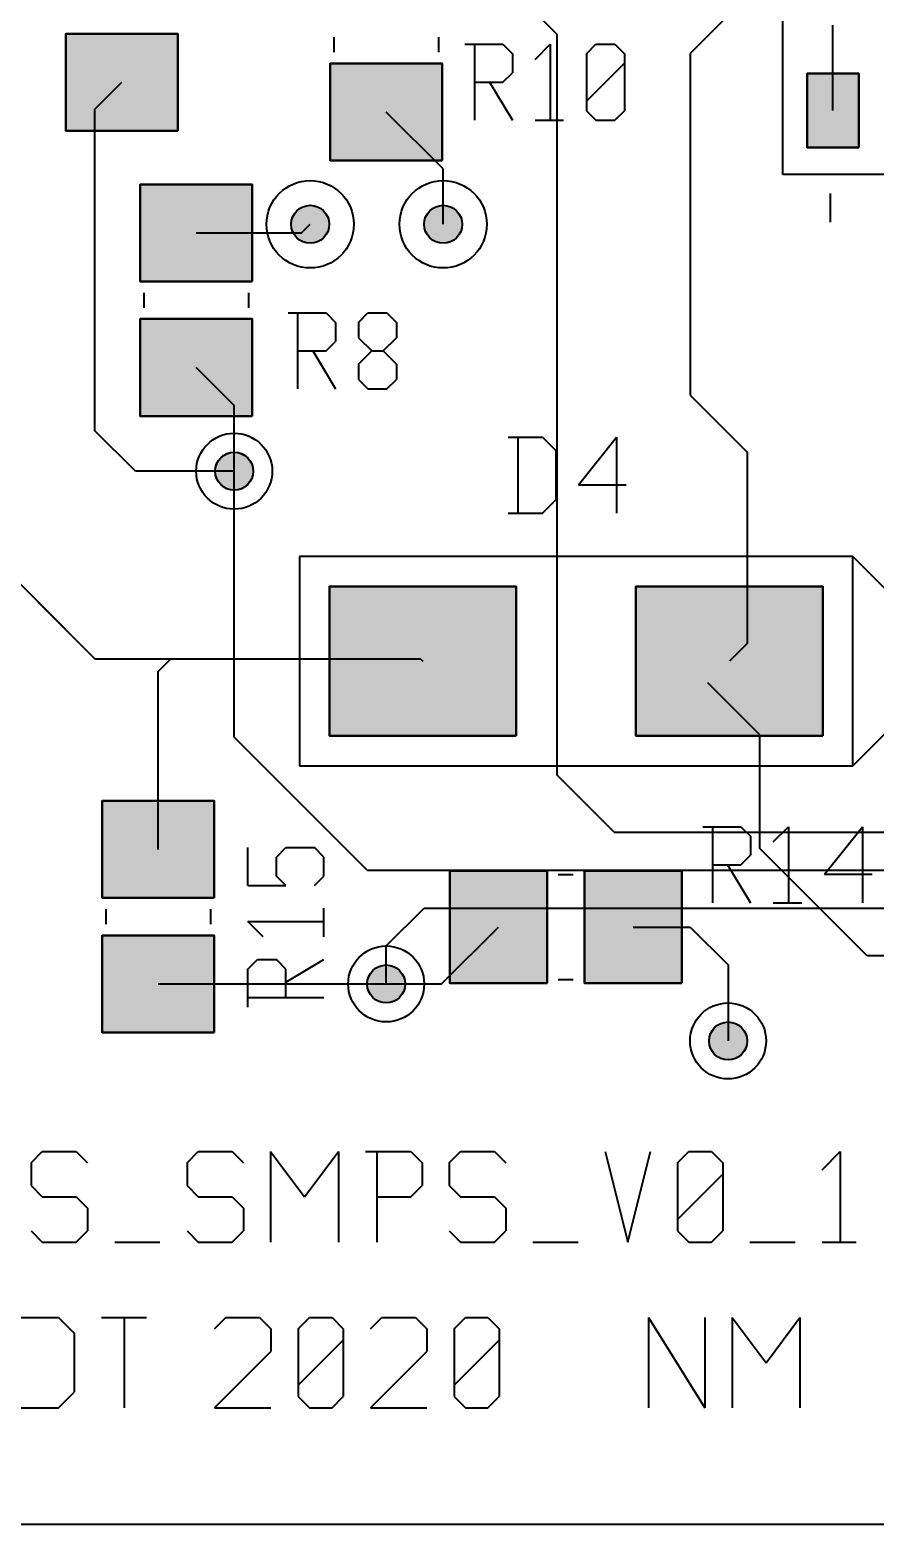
# Model space of a CAD drawing. Header units: millimetres. Extents: x 2.5 to 94, y 2.7 to 61.7.
# Drawn here: x 33.9 to 45.2, y 2.73 to 22.71 of the extents above; entities that cross this region are included whole.
import ezdxf

# ---------------------------------------------------------------- set-up
doc = ezdxf.new("R2010")
doc.units = ezdxf.units.MM
for name, color, linetype in [('bottom_copper', 7, 'Continuous'), ('bottom_silk', 7, 'Continuous'), ('drill_plated', 7, 'Continuous'), ('outline', 7, 'Continuous'), ('top_copper', 7, 'Continuous'), ('top_silk', 7, 'Continuous')]:
    doc.layers.add(name, color=color, linetype=linetype)

msp = doc.modelspace()

# ---------------------------------------------------------------- hatches: boundary and pattern name
at = {"layer": 'bottom_copper', "lineweight": 40}
for points in [[(37.897, 20.062), (37.883, 20.015), (37.859, 19.971), (37.828, 19.932), (37.789, 19.901), (37.745, 19.877), (37.698, 19.863), (37.648, 19.858), (37.598, 19.863), (37.551, 19.877), (37.507, 19.901), (37.468, 19.932), (37.437, 19.971), (37.413, 20.015), (37.399, 20.062), (37.394, 20.112), (37.399, 20.162), (37.413, 20.209), (37.437, 20.253), (37.468, 20.292), (37.507, 20.323), (37.551, 20.347), (37.598, 20.361), (37.648, 20.366), (37.698, 20.361), (37.745, 20.347), (37.789, 20.323), (37.828, 20.292), (37.859, 20.253), (37.883, 20.209), (37.897, 20.162), (37.902, 20.112), (37.897, 20.062)], [(39.675, 20.062), (39.661, 20.015), (39.637, 19.971), (39.606, 19.932), (39.567, 19.901), (39.523, 19.877), (39.476, 19.863), (39.426, 19.858), (39.376, 19.863), (39.329, 19.877), (39.285, 19.901), (39.246, 19.932), (39.215, 19.971), (39.191, 20.015), (39.177, 20.062), (39.172, 20.112), (39.177, 20.162), (39.191, 20.209), (39.215, 20.253), (39.246, 20.292), (39.285, 20.323), (39.329, 20.347), (39.376, 20.361), (39.426, 20.366), (39.476, 20.361), (39.523, 20.347), (39.567, 20.323), (39.606, 20.292), (39.637, 20.253), (39.661, 20.209), (39.675, 20.162), (39.68, 20.112), (39.675, 20.062)], [(36.881, 16.76), (36.867, 16.713), (36.843, 16.669), (36.812, 16.63), (36.773, 16.599), (36.729, 16.575), (36.682, 16.561), (36.632, 16.556), (36.582, 16.561), (36.535, 16.575), (36.491, 16.599), (36.452, 16.63), (36.421, 16.669), (36.397, 16.713), (36.383, 16.76), (36.378, 16.81), (36.383, 16.86), (36.397, 16.907), (36.421, 16.951), (36.452, 16.99), (36.491, 17.021), (36.535, 17.045), (36.582, 17.059), (36.632, 17.064), (36.682, 17.059), (36.729, 17.045), (36.773, 17.021), (36.812, 16.99), (36.843, 16.951), (36.867, 16.907), (36.881, 16.86), (36.886, 16.81), (36.881, 16.76)], [(38.913, 9.902), (38.899, 9.855), (38.875, 9.811), (38.844, 9.772), (38.805, 9.741), (38.761, 9.717), (38.714, 9.703), (38.664, 9.698), (38.614, 9.703), (38.567, 9.717), (38.523, 9.741), (38.484, 9.772), (38.453, 9.811), (38.429, 9.855), (38.415, 9.902), (38.41, 9.952), (38.415, 10.002), (38.429, 10.049), (38.453, 10.093), (38.484, 10.132), (38.523, 10.163), (38.567, 10.187), (38.614, 10.201), (38.664, 10.206), (38.714, 10.201), (38.761, 10.187), (38.805, 10.163), (38.844, 10.132), (38.875, 10.093), (38.899, 10.049), (38.913, 10.002), (38.918, 9.952), (38.913, 9.902)], [(43.485, 9.14), (43.471, 9.093), (43.447, 9.049), (43.416, 9.01), (43.377, 8.979), (43.333, 8.955), (43.286, 8.941), (43.236, 8.936), (43.186, 8.941), (43.139, 8.955), (43.095, 8.979), (43.056, 9.01), (43.025, 9.049), (43.001, 9.093), (42.987, 9.14), (42.982, 9.19), (42.987, 9.24), (43.001, 9.287), (43.025, 9.331), (43.056, 9.37), (43.095, 9.401), (43.139, 9.425), (43.186, 9.439), (43.236, 9.444), (43.286, 9.439), (43.333, 9.425), (43.377, 9.401), (43.416, 9.37), (43.447, 9.331), (43.471, 9.287), (43.485, 9.24), (43.49, 9.19), (43.485, 9.14)]]:
    msp.add_hatch(color=7, dxfattribs=at).paths.add_polyline_path(points, flags=0)
at = {"layer": 'drill_plated', "lineweight": 40}
for points in [[(37.897, 20.062), (37.883, 20.015), (37.859, 19.971), (37.828, 19.932), (37.789, 19.901), (37.745, 19.877), (37.698, 19.863), (37.648, 19.858), (37.598, 19.863), (37.551, 19.877), (37.507, 19.901), (37.468, 19.932), (37.437, 19.971), (37.413, 20.015), (37.399, 20.062), (37.394, 20.112), (37.399, 20.162), (37.413, 20.209), (37.437, 20.253), (37.468, 20.292), (37.507, 20.323), (37.551, 20.347), (37.598, 20.361), (37.648, 20.366), (37.698, 20.361), (37.745, 20.347), (37.789, 20.323), (37.828, 20.292), (37.859, 20.253), (37.883, 20.209), (37.897, 20.162), (37.902, 20.112), (37.897, 20.062)], [(39.675, 20.062), (39.661, 20.015), (39.637, 19.971), (39.606, 19.932), (39.567, 19.901), (39.523, 19.877), (39.476, 19.863), (39.426, 19.858), (39.376, 19.863), (39.329, 19.877), (39.285, 19.901), (39.246, 19.932), (39.215, 19.971), (39.191, 20.015), (39.177, 20.062), (39.172, 20.112), (39.177, 20.162), (39.191, 20.209), (39.215, 20.253), (39.246, 20.292), (39.285, 20.323), (39.329, 20.347), (39.376, 20.361), (39.426, 20.366), (39.476, 20.361), (39.523, 20.347), (39.567, 20.323), (39.606, 20.292), (39.637, 20.253), (39.661, 20.209), (39.675, 20.162), (39.68, 20.112), (39.675, 20.062)], [(36.881, 16.76), (36.867, 16.713), (36.843, 16.669), (36.812, 16.63), (36.773, 16.599), (36.729, 16.575), (36.682, 16.561), (36.632, 16.556), (36.582, 16.561), (36.535, 16.575), (36.491, 16.599), (36.452, 16.63), (36.421, 16.669), (36.397, 16.713), (36.383, 16.76), (36.378, 16.81), (36.383, 16.86), (36.397, 16.907), (36.421, 16.951), (36.452, 16.99), (36.491, 17.021), (36.535, 17.045), (36.582, 17.059), (36.632, 17.064), (36.682, 17.059), (36.729, 17.045), (36.773, 17.021), (36.812, 16.99), (36.843, 16.951), (36.867, 16.907), (36.881, 16.86), (36.886, 16.81), (36.881, 16.76)], [(38.913, 9.902), (38.899, 9.855), (38.875, 9.811), (38.844, 9.772), (38.805, 9.741), (38.761, 9.717), (38.714, 9.703), (38.664, 9.698), (38.614, 9.703), (38.567, 9.717), (38.523, 9.741), (38.484, 9.772), (38.453, 9.811), (38.429, 9.855), (38.415, 9.902), (38.41, 9.952), (38.415, 10.002), (38.429, 10.049), (38.453, 10.093), (38.484, 10.132), (38.523, 10.163), (38.567, 10.187), (38.614, 10.201), (38.664, 10.206), (38.714, 10.201), (38.761, 10.187), (38.805, 10.163), (38.844, 10.132), (38.875, 10.093), (38.899, 10.049), (38.913, 10.002), (38.918, 9.952), (38.913, 9.902)], [(43.485, 9.14), (43.471, 9.093), (43.447, 9.049), (43.416, 9.01), (43.377, 8.979), (43.333, 8.955), (43.286, 8.941), (43.236, 8.936), (43.186, 8.941), (43.139, 8.955), (43.095, 8.979), (43.056, 9.01), (43.025, 9.049), (43.001, 9.093), (42.987, 9.14), (42.982, 9.19), (42.987, 9.24), (43.001, 9.287), (43.025, 9.331), (43.056, 9.37), (43.095, 9.401), (43.139, 9.425), (43.186, 9.439), (43.236, 9.444), (43.286, 9.439), (43.333, 9.425), (43.377, 9.401), (43.416, 9.37), (43.447, 9.331), (43.471, 9.287), (43.485, 9.24), (43.49, 9.19), (43.485, 9.14)]]:
    msp.add_hatch(color=7, dxfattribs=at).paths.add_polyline_path(points, flags=0)
at = {"layer": 'top_copper', "lineweight": 40}
for points in [[(35.88, 21.361), (34.381, 21.361), (34.381, 22.661), (35.88, 22.661), (35.88, 21.361)], [(39.414, 20.964), (37.914, 20.964), (37.914, 22.264), (39.414, 22.264), (39.414, 20.964)], [(44.983, 21.141), (44.293, 21.141), (44.293, 22.131), (44.983, 22.131), (44.983, 21.141)], [(36.874, 19.346), (35.374, 19.346), (35.374, 20.646), (36.874, 20.646), (36.874, 19.346)], [(37.897, 20.062), (37.883, 20.015), (37.859, 19.971), (37.828, 19.932), (37.789, 19.901), (37.745, 19.877), (37.698, 19.863), (37.648, 19.858), (37.598, 19.863), (37.551, 19.877), (37.507, 19.901), (37.468, 19.932), (37.437, 19.971), (37.413, 20.015), (37.399, 20.062), (37.394, 20.112), (37.399, 20.162), (37.413, 20.209), (37.437, 20.253), (37.468, 20.292), (37.507, 20.323), (37.551, 20.347), (37.598, 20.361), (37.648, 20.366), (37.698, 20.361), (37.745, 20.347), (37.789, 20.323), (37.828, 20.292), (37.859, 20.253), (37.883, 20.209), (37.897, 20.162), (37.902, 20.112), (37.897, 20.062)], [(39.675, 20.062), (39.661, 20.015), (39.637, 19.971), (39.606, 19.932), (39.567, 19.901), (39.523, 19.877), (39.476, 19.863), (39.426, 19.858), (39.376, 19.863), (39.329, 19.877), (39.285, 19.901), (39.246, 19.932), (39.215, 19.971), (39.191, 20.015), (39.177, 20.062), (39.172, 20.112), (39.177, 20.162), (39.191, 20.209), (39.215, 20.253), (39.246, 20.292), (39.285, 20.323), (39.329, 20.347), (39.376, 20.361), (39.426, 20.366), (39.476, 20.361), (39.523, 20.347), (39.567, 20.323), (39.606, 20.292), (39.637, 20.253), (39.661, 20.209), (39.675, 20.162), (39.68, 20.112), (39.675, 20.062)], [(36.874, 17.546), (35.374, 17.546), (35.374, 18.846), (36.874, 18.846), (36.874, 17.546)], [(36.881, 16.76), (36.867, 16.713), (36.843, 16.669), (36.812, 16.63), (36.773, 16.599), (36.729, 16.575), (36.682, 16.561), (36.632, 16.556), (36.582, 16.561), (36.535, 16.575), (36.491, 16.599), (36.452, 16.63), (36.421, 16.669), (36.397, 16.713), (36.383, 16.76), (36.378, 16.81), (36.383, 16.86), (36.397, 16.907), (36.421, 16.951), (36.452, 16.99), (36.491, 17.021), (36.535, 17.045), (36.582, 17.059), (36.632, 17.064), (36.682, 17.059), (36.729, 17.045), (36.773, 17.021), (36.812, 16.99), (36.843, 16.951), (36.867, 16.907), (36.881, 16.86), (36.886, 16.81), (36.881, 16.76)], [(40.404, 13.27), (37.904, 13.27), (37.904, 15.27), (40.404, 15.27), (40.404, 13.27)], [(44.504, 13.27), (42.004, 13.27), (42.004, 15.27), (44.504, 15.27), (44.504, 13.27)], [(36.366, 11.102), (34.866, 11.102), (34.866, 12.402), (36.366, 12.402), (36.366, 11.102)], [(40.816, 9.964), (39.516, 9.964), (39.516, 11.464), (40.816, 11.464), (40.816, 9.964)], [(42.616, 9.964), (41.316, 9.964), (41.316, 11.464), (42.616, 11.464), (42.616, 9.964)], [(36.366, 9.302), (34.866, 9.302), (34.866, 10.602), (36.366, 10.602), (36.366, 9.302)], [(38.913, 9.902), (38.899, 9.855), (38.875, 9.811), (38.844, 9.772), (38.805, 9.741), (38.761, 9.717), (38.714, 9.703), (38.664, 9.698), (38.614, 9.703), (38.567, 9.717), (38.523, 9.741), (38.484, 9.772), (38.453, 9.811), (38.429, 9.855), (38.415, 9.902), (38.41, 9.952), (38.415, 10.002), (38.429, 10.049), (38.453, 10.093), (38.484, 10.132), (38.523, 10.163), (38.567, 10.187), (38.614, 10.201), (38.664, 10.206), (38.714, 10.201), (38.761, 10.187), (38.805, 10.163), (38.844, 10.132), (38.875, 10.093), (38.899, 10.049), (38.913, 10.002), (38.918, 9.952), (38.913, 9.902)], [(43.485, 9.14), (43.471, 9.093), (43.447, 9.049), (43.416, 9.01), (43.377, 8.979), (43.333, 8.955), (43.286, 8.941), (43.236, 8.936), (43.186, 8.941), (43.139, 8.955), (43.095, 8.979), (43.056, 9.01), (43.025, 9.049), (43.001, 9.093), (42.987, 9.14), (42.982, 9.19), (42.987, 9.24), (43.001, 9.287), (43.025, 9.331), (43.056, 9.37), (43.095, 9.401), (43.139, 9.425), (43.186, 9.439), (43.236, 9.444), (43.286, 9.439), (43.333, 9.425), (43.377, 9.401), (43.416, 9.37), (43.447, 9.331), (43.471, 9.287), (43.485, 9.24), (43.49, 9.19), (43.485, 9.14)]]:
    msp.add_hatch(color=7, dxfattribs=at).paths.add_polyline_path(points, flags=0)

# ---------------------------------------------------------------- linework, layer by layer
at = {"layer": 'bottom_copper', "color": 7, "lineweight": 40}
for p, q in [((40.95, 22.652), (40.188, 23.414)), ((40.95, 12.746), (40.95, 22.652)), ((36.632, 13.254), (36.632, 16.81)), ((38.41, 11.476), (36.632, 13.254)), ((41.712, 11.984), (40.95, 12.746)), ((41.712, 11.984), (86.162, 11.984)), ((38.41, 11.476), (87.94, 11.476)), ((38.664, 10.46), (39.172, 10.968)), ((39.172, 10.968), (84.638, 10.968)), ((38.664, 9.952), (38.664, 10.46))]:
    msp.add_line(p, q, dxfattribs=at)
for points in [[(37.897, 20.062), (37.883, 20.015), (37.859, 19.971), (37.828, 19.932), (37.789, 19.901), (37.745, 19.877), (37.698, 19.863), (37.648, 19.858), (37.598, 19.863), (37.551, 19.877), (37.507, 19.901), (37.468, 19.932), (37.437, 19.971), (37.413, 20.015), (37.399, 20.062), (37.394, 20.112), (37.399, 20.162), (37.413, 20.209), (37.437, 20.253), (37.468, 20.292), (37.507, 20.323), (37.551, 20.347), (37.598, 20.361), (37.648, 20.366), (37.698, 20.361), (37.745, 20.347), (37.789, 20.323), (37.828, 20.292), (37.859, 20.253), (37.883, 20.209), (37.897, 20.162), (37.902, 20.112), (37.897, 20.062)], [(39.675, 20.062), (39.661, 20.015), (39.637, 19.971), (39.606, 19.932), (39.567, 19.901), (39.523, 19.877), (39.476, 19.863), (39.426, 19.858), (39.376, 19.863), (39.329, 19.877), (39.285, 19.901), (39.246, 19.932), (39.215, 19.971), (39.191, 20.015), (39.177, 20.062), (39.172, 20.112), (39.177, 20.162), (39.191, 20.209), (39.215, 20.253), (39.246, 20.292), (39.285, 20.323), (39.329, 20.347), (39.376, 20.361), (39.426, 20.366), (39.476, 20.361), (39.523, 20.347), (39.567, 20.323), (39.606, 20.292), (39.637, 20.253), (39.661, 20.209), (39.675, 20.162), (39.68, 20.112), (39.675, 20.062)], [(36.881, 16.76), (36.867, 16.713), (36.843, 16.669), (36.812, 16.63), (36.773, 16.599), (36.729, 16.575), (36.682, 16.561), (36.632, 16.556), (36.582, 16.561), (36.535, 16.575), (36.491, 16.599), (36.452, 16.63), (36.421, 16.669), (36.397, 16.713), (36.383, 16.76), (36.378, 16.81), (36.383, 16.86), (36.397, 16.907), (36.421, 16.951), (36.452, 16.99), (36.491, 17.021), (36.535, 17.045), (36.582, 17.059), (36.632, 17.064), (36.682, 17.059), (36.729, 17.045), (36.773, 17.021), (36.812, 16.99), (36.843, 16.951), (36.867, 16.907), (36.881, 16.86), (36.886, 16.81), (36.881, 16.76)], [(38.913, 9.902), (38.899, 9.855), (38.875, 9.811), (38.844, 9.772), (38.805, 9.741), (38.761, 9.717), (38.714, 9.703), (38.664, 9.698), (38.614, 9.703), (38.567, 9.717), (38.523, 9.741), (38.484, 9.772), (38.453, 9.811), (38.429, 9.855), (38.415, 9.902), (38.41, 9.952), (38.415, 10.002), (38.429, 10.049), (38.453, 10.093), (38.484, 10.132), (38.523, 10.163), (38.567, 10.187), (38.614, 10.201), (38.664, 10.206), (38.714, 10.201), (38.761, 10.187), (38.805, 10.163), (38.844, 10.132), (38.875, 10.093), (38.899, 10.049), (38.913, 10.002), (38.918, 9.952), (38.913, 9.902)], [(43.485, 9.14), (43.471, 9.093), (43.447, 9.049), (43.416, 9.01), (43.377, 8.979), (43.333, 8.955), (43.286, 8.941), (43.236, 8.936), (43.186, 8.941), (43.139, 8.955), (43.095, 8.979), (43.056, 9.01), (43.025, 9.049), (43.001, 9.093), (42.987, 9.14), (42.982, 9.19), (42.987, 9.24), (43.001, 9.287), (43.025, 9.331), (43.056, 9.37), (43.095, 9.401), (43.139, 9.425), (43.186, 9.439), (43.236, 9.444), (43.286, 9.439), (43.333, 9.425), (43.377, 9.401), (43.416, 9.37), (43.447, 9.331), (43.471, 9.287), (43.485, 9.24), (43.49, 9.19), (43.485, 9.14)]]:
    msp.add_lwpolyline(points, close=True, dxfattribs=at)
for centre, major_axis in [((37.648, 20.112), (0.584, 0)), ((39.426, 20.112), (0.584, 0)), ((37.648, 20.112), (0.254, 0)), ((39.426, 20.112), (0.254, 0)), ((36.632, 16.81), (0.508, 0)), ((36.632, 16.81), (0.254, 0)), ((38.664, 9.952), (0.508, 0)), ((38.664, 9.952), (0.254, 0)), ((43.236, 9.19), (0.508, 0)), ((43.236, 9.19), (0.254, 0))]:
    msp.add_ellipse(centre, major_axis=major_axis, ratio=1, dxfattribs=at)
at = {"layer": 'bottom_silk', "color": 7, "lineweight": 40}
msp.add_line((2.458, 2.728), (93.958, 2.728), dxfattribs=at)
at = {"layer": 'drill_plated', "color": 7, "lineweight": 40}
for points in [[(37.897, 20.062), (37.883, 20.015), (37.859, 19.971), (37.828, 19.932), (37.789, 19.901), (37.745, 19.877), (37.698, 19.863), (37.648, 19.858), (37.598, 19.863), (37.551, 19.877), (37.507, 19.901), (37.468, 19.932), (37.437, 19.971), (37.413, 20.015), (37.399, 20.062), (37.394, 20.112), (37.399, 20.162), (37.413, 20.209), (37.437, 20.253), (37.468, 20.292), (37.507, 20.323), (37.551, 20.347), (37.598, 20.361), (37.648, 20.366), (37.698, 20.361), (37.745, 20.347), (37.789, 20.323), (37.828, 20.292), (37.859, 20.253), (37.883, 20.209), (37.897, 20.162), (37.902, 20.112), (37.897, 20.062)], [(39.675, 20.062), (39.661, 20.015), (39.637, 19.971), (39.606, 19.932), (39.567, 19.901), (39.523, 19.877), (39.476, 19.863), (39.426, 19.858), (39.376, 19.863), (39.329, 19.877), (39.285, 19.901), (39.246, 19.932), (39.215, 19.971), (39.191, 20.015), (39.177, 20.062), (39.172, 20.112), (39.177, 20.162), (39.191, 20.209), (39.215, 20.253), (39.246, 20.292), (39.285, 20.323), (39.329, 20.347), (39.376, 20.361), (39.426, 20.366), (39.476, 20.361), (39.523, 20.347), (39.567, 20.323), (39.606, 20.292), (39.637, 20.253), (39.661, 20.209), (39.675, 20.162), (39.68, 20.112), (39.675, 20.062)], [(36.881, 16.76), (36.867, 16.713), (36.843, 16.669), (36.812, 16.63), (36.773, 16.599), (36.729, 16.575), (36.682, 16.561), (36.632, 16.556), (36.582, 16.561), (36.535, 16.575), (36.491, 16.599), (36.452, 16.63), (36.421, 16.669), (36.397, 16.713), (36.383, 16.76), (36.378, 16.81), (36.383, 16.86), (36.397, 16.907), (36.421, 16.951), (36.452, 16.99), (36.491, 17.021), (36.535, 17.045), (36.582, 17.059), (36.632, 17.064), (36.682, 17.059), (36.729, 17.045), (36.773, 17.021), (36.812, 16.99), (36.843, 16.951), (36.867, 16.907), (36.881, 16.86), (36.886, 16.81), (36.881, 16.76)], [(38.913, 9.902), (38.899, 9.855), (38.875, 9.811), (38.844, 9.772), (38.805, 9.741), (38.761, 9.717), (38.714, 9.703), (38.664, 9.698), (38.614, 9.703), (38.567, 9.717), (38.523, 9.741), (38.484, 9.772), (38.453, 9.811), (38.429, 9.855), (38.415, 9.902), (38.41, 9.952), (38.415, 10.002), (38.429, 10.049), (38.453, 10.093), (38.484, 10.132), (38.523, 10.163), (38.567, 10.187), (38.614, 10.201), (38.664, 10.206), (38.714, 10.201), (38.761, 10.187), (38.805, 10.163), (38.844, 10.132), (38.875, 10.093), (38.899, 10.049), (38.913, 10.002), (38.918, 9.952), (38.913, 9.902)], [(43.485, 9.14), (43.471, 9.093), (43.447, 9.049), (43.416, 9.01), (43.377, 8.979), (43.333, 8.955), (43.286, 8.941), (43.236, 8.936), (43.186, 8.941), (43.139, 8.955), (43.095, 8.979), (43.056, 9.01), (43.025, 9.049), (43.001, 9.093), (42.987, 9.14), (42.982, 9.19), (42.987, 9.24), (43.001, 9.287), (43.025, 9.331), (43.056, 9.37), (43.095, 9.401), (43.139, 9.425), (43.186, 9.439), (43.236, 9.444), (43.286, 9.439), (43.333, 9.425), (43.377, 9.401), (43.416, 9.37), (43.447, 9.331), (43.471, 9.287), (43.485, 9.24), (43.49, 9.19), (43.485, 9.14)]]:
    msp.add_lwpolyline(points, close=True, dxfattribs=at)
for centre in [(37.648, 20.112), (39.426, 20.112), (36.632, 16.81), (38.664, 9.952), (43.236, 9.19)]:
    msp.add_ellipse(centre, major_axis=(0.254, 0), ratio=1, dxfattribs=at)
at = {"layer": 'outline', "color": 7, "lineweight": 40}
msp.add_line((2.458, 2.728), (93.958, 2.728), dxfattribs=at)
at = {"layer": 'top_copper', "color": 7, "lineweight": 40}
for p, q in [((43.236, 22.906), (42.728, 22.398)), ((34.381, 22.661), (34.381, 21.361)), ((35.88, 22.661), (34.381, 22.661)), ((35.88, 21.361), (35.88, 22.661)), ((44.638, 21.636), (44.638, 22.774)), ((42.728, 22.398), (42.728, 17.826)), ((37.914, 22.264), (37.914, 20.964)), ((39.414, 22.264), (37.914, 22.264)), ((39.414, 20.964), (39.414, 22.264)), ((34.77, 21.65), (35.131, 22.011)), ((44.983, 22.131), (44.293, 22.131)), ((44.293, 22.131), (44.293, 21.141)), ((44.983, 21.141), (44.983, 22.131)), ((34.77, 17.35), (34.77, 21.65)), ((39.426, 20.852), (38.664, 21.614)), ((34.381, 21.361), (35.88, 21.361)), ((44.293, 21.141), (44.983, 21.141)), ((37.914, 20.964), (39.414, 20.964)), ((39.426, 20.112), (39.426, 20.852)), ((35.374, 20.646), (35.374, 19.346)), ((36.874, 20.646), (35.374, 20.646)), ((36.874, 19.346), (36.874, 20.646)), ((36.124, 19.996), (37.532, 19.996)), ((37.532, 19.996), (37.648, 20.112)), ((35.374, 19.346), (36.874, 19.346)), ((35.374, 18.846), (35.374, 17.546)), ((36.874, 18.846), (35.374, 18.846)), ((36.874, 17.546), (36.874, 18.846)), ((36.632, 17.688), (36.124, 18.196)), ((42.728, 17.826), (43.49, 17.064)), ((36.632, 16.81), (36.632, 17.688)), ((31.596, 17.476), (34.376, 14.696)), ((35.374, 17.546), (36.874, 17.546)), ((35.31, 16.81), (34.77, 17.35)), ((43.49, 17.064), (43.49, 14.506)), ((36.632, 16.81), (35.31, 16.81)), ((37.904, 15.27), (37.904, 13.27)), ((40.404, 15.27), (37.904, 15.27)), ((40.404, 13.27), (40.404, 15.27)), ((42.004, 15.27), (42.004, 13.27)), ((44.504, 15.27), (42.004, 15.27)), ((44.504, 13.27), (44.504, 15.27)), ((34.008, 15.064), (34.77, 14.302)), ((43.49, 14.506), (43.254, 14.27)), ((34.77, 14.302), (39.122, 14.302)), ((35.616, 14.132), (35.786, 14.302)), ((39.122, 14.302), (39.154, 14.27)), ((35.616, 11.752), (35.616, 14.132)), ((43.66, 13.286), (42.965, 13.981)), ((37.904, 13.27), (40.404, 13.27)), ((42.004, 13.27), (44.504, 13.27)), ((43.66, 11.762), (43.66, 13.286)), ((34.866, 12.402), (34.866, 11.102)), ((36.366, 12.402), (34.866, 12.402)), ((36.366, 11.102), (36.366, 12.402)), ((45.095, 10.327), (43.66, 11.762)), ((40.816, 11.464), (39.516, 11.464)), ((39.516, 11.464), (39.516, 9.964)), ((40.816, 9.964), (40.816, 11.464)), ((42.616, 11.464), (41.316, 11.464)), ((41.316, 11.464), (41.316, 9.964)), ((42.616, 9.964), (42.616, 11.464)), ((34.866, 11.102), (36.366, 11.102)), ((34.866, 10.602), (34.866, 9.302)), ((36.366, 10.602), (34.866, 10.602)), ((36.366, 9.302), (36.366, 10.602)), ((39.404, 9.952), (40.166, 10.714)), ((41.966, 10.714), (42.728, 10.714)), ((42.728, 10.714), (43.236, 10.206)), ((43.236, 10.206), (43.236, 9.19)), ((46.793, 10.327), (45.095, 10.327)), ((35.616, 9.952), (39.404, 9.952)), ((39.516, 9.964), (40.816, 9.964)), ((41.316, 9.964), (42.616, 9.964)), ((34.866, 9.302), (36.366, 9.302)), ((33.915, 7.559), (34.066, 7.71)), ((34.066, 7.71), (34.52, 7.71)), ((34.52, 7.71), (34.671, 7.559)), ((36.001, 7.559), (36.152, 7.71)), ((36.152, 7.71), (36.605, 7.71)), ((36.605, 7.71), (36.757, 7.559)), ((37.119, 7.71), (37.119, 6.501)), ((37.119, 7.71), (37.573, 7.105)), ((37.573, 7.105), (38.026, 7.71)), ((38.026, 7.71), (38.026, 6.501)), ((38.389, 7.71), (38.993, 7.71)), ((38.54, 7.71), (38.54, 6.501)), ((38.993, 7.71), (39.145, 7.559)), ((39.507, 7.559), (39.658, 7.71)), ((39.658, 7.71), (40.112, 7.71)), ((40.112, 7.71), (40.263, 7.559)), ((41.593, 7.71), (41.895, 6.501)), ((41.895, 6.501), (42.197, 7.71)), ((42.56, 7.559), (42.711, 7.71)), ((42.711, 7.71), (43.013, 7.71)), ((43.013, 7.71), (43.164, 7.559)), ((44.495, 7.468), (44.736, 7.71)), ((44.736, 7.71), (44.736, 6.501)), ((33.915, 7.559), (33.915, 7.256)), ((36.001, 7.559), (36.001, 7.256)), ((39.145, 7.559), (39.145, 7.256)), ((39.507, 7.559), (39.507, 7.256)), ((42.56, 7.559), (42.56, 6.652)), ((42.56, 6.803), (43.164, 7.407)), ((43.164, 7.559), (43.164, 6.652)), ((33.915, 7.256), (34.066, 7.105)), ((36.001, 7.256), (36.152, 7.105)), ((38.993, 7.105), (39.145, 7.256)), ((39.507, 7.256), (39.658, 7.105)), ((34.066, 7.105), (34.52, 7.105)), ((34.52, 7.105), (34.671, 6.954)), ((36.152, 7.105), (36.605, 7.105)), ((36.605, 7.105), (36.757, 6.954)), ((38.54, 7.105), (38.993, 7.105)), ((39.658, 7.105), (40.112, 7.105)), ((40.112, 7.105), (40.263, 6.954)), ((34.671, 6.954), (34.671, 6.652)), ((36.757, 6.954), (36.757, 6.652)), ((40.263, 6.954), (40.263, 6.652)), ((33.915, 6.652), (34.066, 6.501)), ((34.52, 6.501), (34.671, 6.652)), ((36.001, 6.652), (36.152, 6.501)), ((36.605, 6.501), (36.757, 6.652)), ((39.507, 6.652), (39.658, 6.501)), ((40.112, 6.501), (40.263, 6.652)), ((42.56, 6.652), (42.711, 6.501)), ((43.013, 6.501), (43.164, 6.652)), ((34.066, 6.501), (34.52, 6.501)), ((35.034, 6.501), (35.638, 6.501)), ((36.152, 6.501), (36.605, 6.501)), ((39.658, 6.501), (40.112, 6.501)), ((40.626, 6.501), (41.23, 6.501)), ((42.711, 6.501), (43.013, 6.501)), ((43.527, 6.501), (44.132, 6.501)), ((44.495, 6.501), (44.948, 6.501)), ((33.738, 5.492), (34.282, 5.492)), ((34.282, 5.492), (34.494, 5.28)), ((34.857, 5.492), (35.461, 5.492)), ((35.159, 5.492), (35.159, 4.283)), ((36.368, 5.341), (36.519, 5.492)), ((36.519, 5.492), (36.972, 5.492)), ((36.972, 5.492), (37.123, 5.341)), ((37.486, 5.341), (37.637, 5.492)), ((37.637, 5.492), (37.94, 5.492)), ((37.94, 5.492), (38.091, 5.341)), ((38.453, 5.341), (38.605, 5.492)), ((38.605, 5.492), (39.058, 5.492)), ((39.058, 5.492), (39.209, 5.341)), ((39.572, 5.341), (39.723, 5.492)), ((39.723, 5.492), (40.025, 5.492)), ((40.025, 5.492), (40.176, 5.341)), ((42.171, 5.492), (42.171, 4.283)), ((42.171, 5.492), (42.927, 4.283)), ((42.927, 5.492), (42.927, 4.283)), ((43.29, 5.492), (43.29, 4.283)), ((43.29, 5.492), (43.743, 4.887)), ((43.743, 4.887), (44.196, 5.492)), ((44.196, 5.492), (44.196, 4.283)), ((34.494, 5.28), (34.494, 4.494)), ((37.123, 5.341), (37.123, 5.038)), ((37.486, 5.341), (37.486, 4.434)), ((38.091, 5.341), (38.091, 4.434)), ((39.209, 5.341), (39.209, 5.038)), ((39.572, 5.341), (39.572, 4.434)), ((40.176, 5.341), (40.176, 4.434)), ((36.368, 4.283), (37.123, 5.038)), ((37.486, 4.585), (38.091, 5.189)), ((38.453, 4.283), (39.209, 5.038)), ((39.572, 4.585), (40.176, 5.189)), ((34.282, 4.283), (34.494, 4.494)), ((37.486, 4.434), (37.637, 4.283)), ((37.94, 4.283), (38.091, 4.434)), ((39.572, 4.434), (39.723, 4.283)), ((40.025, 4.283), (40.176, 4.434)), ((33.738, 4.283), (34.282, 4.283)), ((36.368, 4.283), (37.123, 4.283)), ((37.637, 4.283), (37.94, 4.283)), ((38.453, 4.283), (39.209, 4.283)), ((39.723, 4.283), (40.025, 4.283))]:
    msp.add_line(p, q, dxfattribs=at)
for points in [[(35.88, 21.361), (34.381, 21.361), (34.381, 22.661), (35.88, 22.661), (35.88, 21.361)], [(39.414, 20.964), (37.914, 20.964), (37.914, 22.264), (39.414, 22.264), (39.414, 20.964)], [(44.983, 21.141), (44.293, 21.141), (44.293, 22.131), (44.983, 22.131), (44.983, 21.141)], [(36.874, 19.346), (35.374, 19.346), (35.374, 20.646), (36.874, 20.646), (36.874, 19.346)], [(37.897, 20.062), (37.883, 20.015), (37.859, 19.971), (37.828, 19.932), (37.789, 19.901), (37.745, 19.877), (37.698, 19.863), (37.648, 19.858), (37.598, 19.863), (37.551, 19.877), (37.507, 19.901), (37.468, 19.932), (37.437, 19.971), (37.413, 20.015), (37.399, 20.062), (37.394, 20.112), (37.399, 20.162), (37.413, 20.209), (37.437, 20.253), (37.468, 20.292), (37.507, 20.323), (37.551, 20.347), (37.598, 20.361), (37.648, 20.366), (37.698, 20.361), (37.745, 20.347), (37.789, 20.323), (37.828, 20.292), (37.859, 20.253), (37.883, 20.209), (37.897, 20.162), (37.902, 20.112), (37.897, 20.062)], [(39.675, 20.062), (39.661, 20.015), (39.637, 19.971), (39.606, 19.932), (39.567, 19.901), (39.523, 19.877), (39.476, 19.863), (39.426, 19.858), (39.376, 19.863), (39.329, 19.877), (39.285, 19.901), (39.246, 19.932), (39.215, 19.971), (39.191, 20.015), (39.177, 20.062), (39.172, 20.112), (39.177, 20.162), (39.191, 20.209), (39.215, 20.253), (39.246, 20.292), (39.285, 20.323), (39.329, 20.347), (39.376, 20.361), (39.426, 20.366), (39.476, 20.361), (39.523, 20.347), (39.567, 20.323), (39.606, 20.292), (39.637, 20.253), (39.661, 20.209), (39.675, 20.162), (39.68, 20.112), (39.675, 20.062)], [(36.874, 17.546), (35.374, 17.546), (35.374, 18.846), (36.874, 18.846), (36.874, 17.546)], [(36.881, 16.76), (36.867, 16.713), (36.843, 16.669), (36.812, 16.63), (36.773, 16.599), (36.729, 16.575), (36.682, 16.561), (36.632, 16.556), (36.582, 16.561), (36.535, 16.575), (36.491, 16.599), (36.452, 16.63), (36.421, 16.669), (36.397, 16.713), (36.383, 16.76), (36.378, 16.81), (36.383, 16.86), (36.397, 16.907), (36.421, 16.951), (36.452, 16.99), (36.491, 17.021), (36.535, 17.045), (36.582, 17.059), (36.632, 17.064), (36.682, 17.059), (36.729, 17.045), (36.773, 17.021), (36.812, 16.99), (36.843, 16.951), (36.867, 16.907), (36.881, 16.86), (36.886, 16.81), (36.881, 16.76)], [(40.404, 13.27), (37.904, 13.27), (37.904, 15.27), (40.404, 15.27), (40.404, 13.27)], [(44.504, 13.27), (42.004, 13.27), (42.004, 15.27), (44.504, 15.27), (44.504, 13.27)], [(36.366, 11.102), (34.866, 11.102), (34.866, 12.402), (36.366, 12.402), (36.366, 11.102)], [(40.816, 9.964), (39.516, 9.964), (39.516, 11.464), (40.816, 11.464), (40.816, 9.964)], [(42.616, 9.964), (41.316, 9.964), (41.316, 11.464), (42.616, 11.464), (42.616, 9.964)], [(36.366, 9.302), (34.866, 9.302), (34.866, 10.602), (36.366, 10.602), (36.366, 9.302)], [(38.913, 9.902), (38.899, 9.855), (38.875, 9.811), (38.844, 9.772), (38.805, 9.741), (38.761, 9.717), (38.714, 9.703), (38.664, 9.698), (38.614, 9.703), (38.567, 9.717), (38.523, 9.741), (38.484, 9.772), (38.453, 9.811), (38.429, 9.855), (38.415, 9.902), (38.41, 9.952), (38.415, 10.002), (38.429, 10.049), (38.453, 10.093), (38.484, 10.132), (38.523, 10.163), (38.567, 10.187), (38.614, 10.201), (38.664, 10.206), (38.714, 10.201), (38.761, 10.187), (38.805, 10.163), (38.844, 10.132), (38.875, 10.093), (38.899, 10.049), (38.913, 10.002), (38.918, 9.952), (38.913, 9.902)], [(43.485, 9.14), (43.471, 9.093), (43.447, 9.049), (43.416, 9.01), (43.377, 8.979), (43.333, 8.955), (43.286, 8.941), (43.236, 8.936), (43.186, 8.941), (43.139, 8.955), (43.095, 8.979), (43.056, 9.01), (43.025, 9.049), (43.001, 9.093), (42.987, 9.14), (42.982, 9.19), (42.987, 9.24), (43.001, 9.287), (43.025, 9.331), (43.056, 9.37), (43.095, 9.401), (43.139, 9.425), (43.186, 9.439), (43.236, 9.444), (43.286, 9.439), (43.333, 9.425), (43.377, 9.401), (43.416, 9.37), (43.447, 9.331), (43.471, 9.287), (43.485, 9.24), (43.49, 9.19), (43.485, 9.14)]]:
    msp.add_lwpolyline(points, close=True, dxfattribs=at)
for centre, major_axis in [((37.648, 20.112), (0.584, 0)), ((39.426, 20.112), (0.584, 0)), ((37.648, 20.112), (0.254, 0)), ((39.426, 20.112), (0.254, 0)), ((36.632, 16.81), (0.508, 0)), ((36.632, 16.81), (0.254, 0)), ((38.664, 9.952), (0.508, 0)), ((38.664, 9.952), (0.254, 0)), ((43.236, 9.19), (0.508, 0)), ((43.236, 9.19), (0.254, 0))]:
    msp.add_ellipse(centre, major_axis=major_axis, ratio=1, dxfattribs=at)
at = {"layer": 'top_silk', "color": 7, "lineweight": 40}
for p, q in [((43.967, 20.777), (43.967, 25.095)), ((37.964, 22.614), (37.964, 22.414)), ((39.364, 22.614), (39.364, 22.414)), ((39.716, 22.52), (40.224, 22.52)), ((39.843, 22.52), (39.843, 21.504)), ((40.224, 22.52), (40.351, 22.393)), ((40.351, 22.393), (40.351, 22.139)), ((40.656, 22.317), (40.859, 22.52)), ((40.859, 22.52), (40.859, 21.504)), ((41.342, 22.393), (41.469, 22.52)), ((41.342, 22.393), (41.342, 21.631)), ((41.469, 22.52), (41.723, 22.52)), ((41.723, 22.52), (41.85, 22.393)), ((41.85, 22.393), (41.85, 21.631)), ((41.342, 21.758), (41.85, 22.266)), ((39.843, 22.012), (40.224, 22.012)), ((40.046, 22.012), (40.351, 21.504)), ((40.224, 22.012), (40.351, 22.139)), ((41.342, 21.631), (41.469, 21.504)), ((41.723, 21.504), (41.85, 21.631)), ((40.656, 21.504), (41.037, 21.504)), ((41.469, 21.504), (41.723, 21.504)), ((47.269, 20.777), (43.967, 20.777)), ((44.602, 20.523), (44.602, 20.142)), ((35.424, 19.196), (35.424, 18.996)), ((36.824, 19.196), (36.824, 18.996)), ((37.352, 18.926), (37.86, 18.926)), ((37.479, 18.926), (37.479, 17.91)), ((37.86, 18.926), (37.987, 18.799)), ((37.987, 18.799), (37.987, 18.545)), ((38.292, 18.799), (38.419, 18.926)), ((38.292, 18.799), (38.292, 18.596)), ((38.419, 18.926), (38.673, 18.926)), ((38.673, 18.926), (38.8, 18.799)), ((38.8, 18.799), (38.8, 18.596)), ((38.292, 18.596), (38.47, 18.418)), ((38.622, 18.418), (38.8, 18.596)), ((37.479, 18.418), (37.86, 18.418)), ((37.682, 18.418), (37.987, 17.91)), ((37.86, 18.418), (37.987, 18.545)), ((38.292, 18.24), (38.47, 18.418)), ((38.47, 18.418), (38.622, 18.418)), ((38.622, 18.418), (38.8, 18.24)), ((38.292, 18.24), (38.292, 18.037)), ((38.8, 18.24), (38.8, 18.037)), ((38.292, 18.037), (38.419, 17.91)), ((38.673, 17.91), (38.8, 18.037)), ((38.419, 17.91), (38.673, 17.91)), ((40.296, 17.264), (40.753, 17.264)), ((40.423, 17.264), (40.423, 16.248)), ((40.753, 17.264), (40.931, 17.086)), ((41.236, 16.629), (41.744, 17.264)), ((41.744, 17.264), (41.744, 16.248)), ((40.931, 17.086), (40.931, 16.426)), ((41.236, 16.629), (41.871, 16.629)), ((40.753, 16.248), (40.931, 16.426)), ((40.296, 16.248), (40.753, 16.248)), ((37.504, 15.67), (37.504, 12.87)), ((44.904, 15.67), (37.504, 15.67)), ((44.904, 14.27), (44.904, 15.67)), ((44.904, 15.67), (45.404, 15.17)), ((44.904, 12.87), (44.904, 14.37)), ((44.904, 12.87), (45.404, 13.37)), ((37.504, 12.87), (44.904, 12.87)), ((42.9, 12.054), (43.408, 12.054)), ((43.027, 12.054), (43.027, 11.038)), ((43.408, 12.054), (43.535, 11.927)), ((43.84, 11.851), (44.043, 12.054)), ((44.043, 12.054), (44.043, 11.038)), ((44.526, 11.419), (45.034, 12.054)), ((45.034, 12.054), (45.034, 11.038)), ((43.535, 11.927), (43.535, 11.673)), ((36.816, 11.27), (36.816, 11.777)), ((37.197, 11.65), (37.324, 11.777)), ((37.197, 11.396), (37.197, 11.65)), ((37.324, 11.777), (37.705, 11.777)), ((37.832, 11.65), (37.705, 11.777)), ((37.832, 11.396), (37.832, 11.65)), ((43.408, 11.546), (43.535, 11.673)), ((37.324, 11.27), (37.197, 11.396)), ((37.705, 11.27), (37.832, 11.396)), ((40.966, 11.414), (41.166, 11.414)), ((43.027, 11.546), (43.408, 11.546)), ((43.23, 11.546), (43.535, 11.038)), ((44.526, 11.419), (45.161, 11.419)), ((36.816, 11.27), (37.324, 11.27)), ((43.84, 11.038), (44.221, 11.038)), ((34.916, 10.952), (34.916, 10.752)), ((36.316, 10.952), (36.316, 10.752)), ((37.832, 10.584), (37.832, 10.965)), ((37.019, 10.584), (36.816, 10.787)), ((36.816, 10.787), (37.832, 10.787)), ((36.816, 10.152), (36.943, 10.279)), ((36.943, 10.279), (37.197, 10.279)), ((37.324, 10.152), (37.197, 10.279)), ((37.324, 9.974), (37.832, 10.279)), ((36.816, 9.644), (36.816, 10.152)), ((37.324, 9.771), (37.324, 10.152)), ((40.966, 10.014), (41.166, 10.014)), ((36.816, 9.771), (37.832, 9.771)), ((2.458, 2.728), (93.958, 2.728))]:
    msp.add_line(p, q, dxfattribs=at)

doc.saveas('drawing.dxf')
